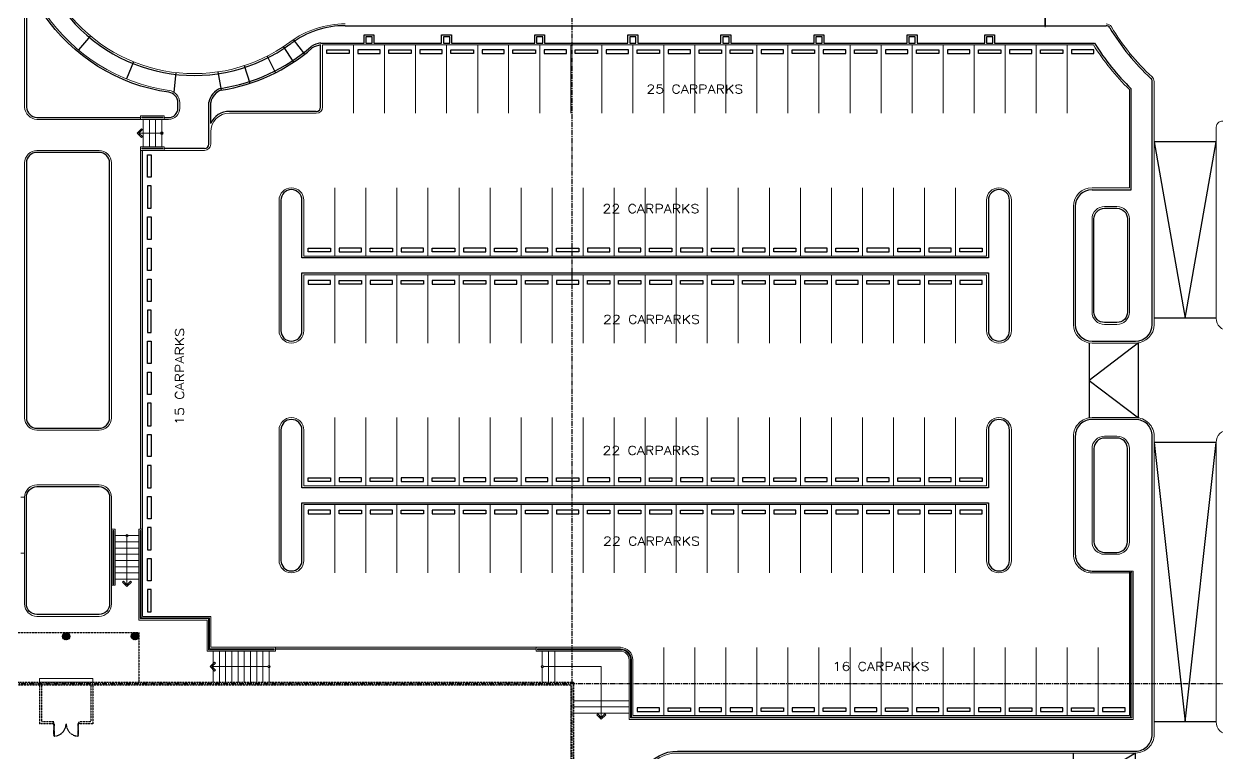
# Model space of a CAD drawing. Header units: inches. Extents: x 6239 to 53413, y 2109 to 35141.
# Drawn here: x 50770 to 51717, y 6302 to 6880 of the extents above; entities that cross this region are included whole.
import ezdxf
from ezdxf.enums import TextEntityAlignment as Align

# ---------------------------------------------------------------- set-up
doc = ezdxf.new("R2010")
doc.units = ezdxf.units.IN
doc.header["$MEASUREMENT"] = 0
doc.linetypes.add('CENTERX2', pattern=[4, 2.5, -0.5, 0.5, -0.5])
doc.linetypes.add('HIDDEN', pattern=[0.375, 0.25, -0.125])
for name, color, linetype in [('AR-AXIS', 9, 'CENTERX2'), ('AR-COL', 8, 'Continuous'), ('AR-HATCH', 8, 'Continuous'), ('AR-SHEET-NM', 4, 'Continuous'), ('CURB-2', 8, 'Continuous'), ('DOOR', 8, 'Continuous'), ('HIDDEN', 8, 'HIDDEN'), ('RAMP', 1, 'Continuous'), ('WHEEL BUMP', 6, 'Continuous')]:
    doc.layers.add(name, color=color, linetype=linetype)
for name, color, linetype, lineweight in [('CARLINE', 8, 'Continuous', 18), ('CURVE', 8, 'Continuous', 18), ('RAILING', 1, 'Continuous', 18), ('schematic lines', 110, 'Continuous', 25), ('STAIR', 8, 'Continuous', 18), ('WALL2', 4, 'Continuous', 18)]:
    doc.layers.add(name, color=color, linetype=linetype, lineweight=lineweight)
doc.styles.add('ROMANS', font='romans.shx', dxfattribs={"width": 0.85})

# ---------------------------------------------------------------- blocks, each defined once
blk = doc.blocks.new('A$C49501242')
at = {"layer": 'HIDDEN', "ltscale": 0.5}
for points in [[(1000, 2050), (1000, 2000), (0, 2000), (0, 2050)], [(1000, 2050), (1150, 2050), (1150, 2100), (1000, 2100)], [(1000, 50), (1000, 100), (0, 100), (0, 50)], [(1000, 0), (1150, 0), (1150, 50), (1000, 50)]]:
    blk.add_lwpolyline(points, close=True, dxfattribs=at)
for centre, start, end in [((1001, 2052), 182.99284, 269.94476), ((1001, 48), 90.05524, 177.00716)]:
    blk.add_arc(centre, 1002, start, end, dxfattribs=at)
blk = doc.blocks.new('AHHMS TEMPLATE')
at = {"layer": 'AR-HATCH'}
h = blk.add_hatch(dxfattribs=at)
h.set_pattern_fill('ANSI31', color=8, scale=6.153303, angle=90, style=0)
h.set_pattern_definition([(315, (-1489977.5225, 66005.696), (0.543880292, 0.543880292), [])])
h.paths.add_polyline_path([(-1490680.5, 82862.9, 1), (-1490680.5, 82870.3, 1)])
h = blk.add_hatch(dxfattribs=at)
h.set_pattern_fill('ANSI31', color=8, scale=6.153303, angle=90, style=0)
h.set_pattern_definition([(315, (-1489909.2208, 66005.696), (0.543880292, 0.543880292), [])])
h.paths.add_polyline_path([(-1490612.2, 82862.9, 1), (-1490612.2, 82870.3, 1)])
at = {"layer": 'AR-AXIS', "color": 8, "ltscale": 2}
for p, q in [((-1490178.8, 81994.9), (-1490178.8, 85060)), ((-1492933, 82819.9), (-1488915.2, 82819.9))]:
    blk.add_line(p, q, dxfattribs=at)
at = {"layer": 'AR-COL', "color": 8}
for centre in [(-1490680.5, 82866.6), (-1490612.2, 82866.6)]:
    blk.add_circle(centre, 3.69, dxfattribs=at)
at = {"layer": 'CARLINE', "color": 8}
for p, q in [((-1490395.6, 83384.7), (-1490395.6, 83452.4)), ((-1490364.8, 83384.7), (-1490364.8, 83452.4)), ((-1490334.1, 83384.7), (-1490334.1, 83452.4)), ((-1490303.3, 83384.7), (-1490303.3, 83452.4)), ((-1490272.5, 83384.7), (-1490272.5, 83452.4)), ((-1490241.8, 83384.7), (-1490241.8, 83452.4)), ((-1490211, 83384.7), (-1490211, 83452.4)), ((-1490180.2, 83384.7), (-1490180.2, 83452.4)), ((-1490149.5, 83384.7), (-1490149.5, 83452.4)), ((-1490118.7, 83384.7), (-1490118.7, 83452.4)), ((-1490087.9, 83384.7), (-1490087.9, 83452.4)), ((-1490057.2, 83384.7), (-1490057.2, 83452.4)), ((-1490026.4, 83384.7), (-1490026.4, 83452.4)), ((-1489995.6, 83384.7), (-1489995.6, 83452.4)), ((-1489964.9, 83384.7), (-1489964.9, 83452.4)), ((-1489934.1, 83384.7), (-1489934.1, 83452.4)), ((-1489903.3, 83384.7), (-1489903.3, 83452.4)), ((-1489872.6, 83384.7), (-1489872.6, 83452.4)), ((-1489841.8, 83384.7), (-1489841.8, 83452.4)), ((-1489811, 83384.7), (-1489811, 83452.4)), ((-1489780.3, 83384.7), (-1489780.3, 83452.4)), ((-1489749.5, 83384.7), (-1489749.5, 83452.4)), ((-1489718.7, 83384.7), (-1489718.7, 83452.4)), ((-1489688, 83384.7), (-1489688, 83452.4)), ((-1490414.1, 83243.2), (-1490414.1, 83310.9)), ((-1490383.3, 83243.2), (-1490383.3, 83310.9)), ((-1490352.5, 83243.2), (-1490352.5, 83310.9)), ((-1490321.8, 83243.2), (-1490321.8, 83310.9)), ((-1490291, 83243.2), (-1490291, 83310.9)), ((-1490260.2, 83243.2), (-1490260.2, 83310.9)), ((-1490229.5, 83243.2), (-1490229.5, 83310.9)), ((-1490198.7, 83243.2), (-1490198.7, 83310.9)), ((-1490167.9, 83243.2), (-1490167.9, 83310.9)), ((-1490137.2, 83243.2), (-1490137.2, 83310.9)), ((-1490106.4, 83243.2), (-1490106.4, 83310.9)), ((-1490075.6, 83243.2), (-1490075.6, 83310.9)), ((-1490044.9, 83243.2), (-1490044.9, 83310.9)), ((-1490014.1, 83243.2), (-1490014.1, 83310.9)), ((-1489983.3, 83243.2), (-1489983.3, 83310.9)), ((-1489952.6, 83243.2), (-1489952.6, 83310.9)), ((-1489921.8, 83243.2), (-1489921.8, 83310.9)), ((-1489891, 83243.2), (-1489891, 83310.9)), ((-1489860.3, 83243.2), (-1489860.3, 83310.9)), ((-1489829.5, 83243.2), (-1489829.5, 83310.9)), ((-1489798.7, 83243.2), (-1489798.7, 83310.9)), ((-1490414.1, 83157.1), (-1490414.1, 83224.7)), ((-1490383.3, 83157.1), (-1490383.3, 83224.7)), ((-1490352.5, 83157.1), (-1490352.5, 83224.7)), ((-1490321.8, 83157.1), (-1490321.8, 83224.7)), ((-1490291, 83157.1), (-1490291, 83224.7)), ((-1490260.2, 83157.1), (-1490260.2, 83224.7)), ((-1490229.5, 83157.1), (-1490229.5, 83224.7)), ((-1490198.7, 83157.1), (-1490198.7, 83224.7)), ((-1490167.9, 83157.1), (-1490167.9, 83224.7)), ((-1490137.2, 83224.7), (-1490137.2, 83157.1)), ((-1490106.4, 83224.7), (-1490106.4, 83157.1)), ((-1490075.6, 83224.7), (-1490075.6, 83157.1)), ((-1490044.9, 83224.7), (-1490044.9, 83157.1)), ((-1490014.1, 83224.7), (-1490014.1, 83157.1)), ((-1489983.3, 83224.7), (-1489983.3, 83157.1)), ((-1489952.6, 83224.7), (-1489952.6, 83157.1)), ((-1489921.8, 83224.7), (-1489921.8, 83157.1)), ((-1489891, 83224.7), (-1489891, 83157.1)), ((-1489860.3, 83224.7), (-1489860.3, 83157.1)), ((-1489829.5, 83224.7), (-1489829.5, 83157.1)), ((-1489798.7, 83224.7), (-1489798.7, 83157.1)), ((-1490414.1, 83015.5), (-1490414.1, 83083.2)), ((-1490383.3, 83015.5), (-1490383.3, 83083.2)), ((-1490352.5, 83015.5), (-1490352.5, 83083.2)), ((-1490321.8, 83015.5), (-1490321.8, 83083.2)), ((-1490291, 83015.5), (-1490291, 83083.2)), ((-1490260.2, 83015.5), (-1490260.2, 83083.2)), ((-1490229.5, 83015.5), (-1490229.5, 83083.2)), ((-1490198.7, 83015.5), (-1490198.7, 83083.2)), ((-1490167.9, 83015.5), (-1490167.9, 83083.2)), ((-1490137.2, 83015.5), (-1490137.2, 83083.2)), ((-1490106.4, 83015.5), (-1490106.4, 83083.2)), ((-1490075.6, 83015.5), (-1490075.6, 83083.2)), ((-1490044.9, 83015.5), (-1490044.9, 83083.2)), ((-1490014.1, 83015.5), (-1490014.1, 83083.2)), ((-1489983.3, 83015.5), (-1489983.3, 83083.2)), ((-1489952.6, 83015.5), (-1489952.6, 83083.2)), ((-1489921.8, 83015.5), (-1489921.8, 83083.2)), ((-1489891, 83015.5), (-1489891, 83083.2)), ((-1489860.3, 83015.5), (-1489860.3, 83083.2)), ((-1489829.5, 83015.5), (-1489829.5, 83083.2)), ((-1489798.7, 83015.5), (-1489798.7, 83083.2)), ((-1490414.1, 82929.4), (-1490414.1, 82997.1)), ((-1490383.3, 82929.4), (-1490383.3, 82997.1)), ((-1490352.5, 82929.4), (-1490352.5, 82997.1)), ((-1490321.8, 82929.4), (-1490321.8, 82997.1)), ((-1490291, 82929.4), (-1490291, 82997.1)), ((-1490260.2, 82929.4), (-1490260.2, 82997.1)), ((-1490229.5, 82929.4), (-1490229.5, 82997.1)), ((-1490198.7, 82929.4), (-1490198.7, 82997.1)), ((-1490167.9, 82929.4), (-1490167.9, 82997.1)), ((-1490137.2, 82997.1), (-1490137.2, 82929.4)), ((-1490106.4, 82997.1), (-1490106.4, 82929.4)), ((-1490075.6, 82997.1), (-1490075.6, 82929.4)), ((-1490044.9, 82997.1), (-1490044.9, 82929.4)), ((-1490014.1, 82997.1), (-1490014.1, 82929.4)), ((-1489983.3, 82997.1), (-1489983.3, 82929.4)), ((-1489952.6, 82997.1), (-1489952.6, 82929.4)), ((-1489921.8, 82997.1), (-1489921.8, 82929.4)), ((-1489891, 82997.1), (-1489891, 82929.4)), ((-1489860.3, 82997.1), (-1489860.3, 82929.4)), ((-1489829.5, 82997.1), (-1489829.5, 82929.4)), ((-1489798.7, 82997.1), (-1489798.7, 82929.4)), ((-1490087.9, 82787.9), (-1490087.9, 82855.5)), ((-1490057.2, 82787.9), (-1490057.2, 82855.5)), ((-1490026.4, 82787.9), (-1490026.4, 82855.5)), ((-1489995.6, 82787.9), (-1489995.6, 82855.5)), ((-1489964.9, 82787.9), (-1489964.9, 82855.5)), ((-1489934.1, 82787.9), (-1489934.1, 82855.5)), ((-1489903.3, 82787.9), (-1489903.3, 82855.5)), ((-1489872.6, 82787.9), (-1489872.6, 82855.5)), ((-1489841.8, 82787.9), (-1489841.8, 82855.5)), ((-1489811, 82787.9), (-1489811, 82855.5)), ((-1489780.3, 82787.9), (-1489780.3, 82855.5)), ((-1489749.5, 82787.9), (-1489749.5, 82855.5)), ((-1489718.7, 82787.9), (-1489718.7, 82855.5)), ((-1489688, 82787.9), (-1489688, 82855.5)), ((-1489657.2, 82787.9), (-1489657.2, 82855.5))]:
    blk.add_line(p, q, dxfattribs=at)
at = {"layer": 'CURB-2', "color": 8}
for p, q in [((-1490403.8, 83471.4), (-1489649.5, 83471.4)), ((-1490656.4, 83461.5), (-1490668.3, 83447.4)), ((-1490443.8, 83443.3), (-1490455.1, 83457.7)), ((-1490428.2, 83454.3), (-1490385.1, 83454.3)), ((-1490428.2, 83390.9), (-1490428.2, 83452.4)), ((-1490375.3, 83454.3), (-1490308.2, 83454.3)), ((-1490298.4, 83454.3), (-1490215.9, 83454.3)), ((-1490206.1, 83454.3), (-1490123.6, 83454.3)), ((-1490113.8, 83454.3), (-1490031.3, 83454.3)), ((-1490021.5, 83454.3), (-1489939, 83454.3)), ((-1489929.2, 83454.3), (-1489846.7, 83454.3)), ((-1489836.9, 83454.3), (-1489769.8, 83454.3)), ((-1489760, 83454.3), (-1489661.1, 83454.3)), ((-1490481.2, 83441.4), (-1490472.8, 83424.9)), ((-1490465.2, 83450.7), (-1490455, 83435.3)), ((-1490613.7, 83435.8), (-1490620.7, 83418.7)), ((-1490504, 83431.9), (-1490498.3, 83414.4)), ((-1490571.6, 83425.1), (-1490573.8, 83405.7)), ((-1490530.1, 83425.8), (-1490526.9, 83407.6)), ((-1489624.6, 83309), (-1489624.6, 83409)), ((-1489603.7, 83175.5), (-1489603.7, 83416.2)), ((-1490539, 83366.3), (-1490539, 83395.6)), ((-1490537.1, 83374.7), (-1490537.1, 83395.5)), ((-1490432.5, 83386.6), (-1490518.7, 83386.6)), ((-1490539, 83354), (-1490539, 83366.3)), ((-1490606.7, 83347.8), (-1490606.7, 82972.5)), ((-1490543.3, 83349.7), (-1490583.3, 83349.7)), ((-1489663.4, 83309), (-1489624.6, 83309)), ((-1489680, 83292.4), (-1489680, 83175.5)), ((-1489663.4, 83158.9), (-1489620.3, 83158.9)), ((-1490214.5, 82853.7), (-1490473.1, 82853.7))]:
    blk.add_line(p, q, dxfattribs=at)
for points in [[(-1490583.3, 83380.4), (-1490579, 83380.4, 0.414214), (-1490569.7, 83389.7), (-1490569.7, 83395.2, 0.37373), (-1490578.7, 83405.5, -0.212055), (-1490702.9, 83483, 0.248963), (-1490706.5, 83484.9), (-1490715.6, 83484.9, 0.414214), (-1490719.9, 83480.6), (-1490719.9, 83390.9, 0.377807), (-1490709.4, 83380.4), (-1490606.7, 83380.4)], [(-1490800.9, 82426.7), (-1490181.9, 82426.7), (-1490181.9, 82363.3, 0.414214), (-1490177.6, 82359), (-1490131, 82359, 0.414214), (-1490114.4, 82375.6), (-1490114.4, 82449.4, 0.148069), (-1490120.3, 82468.9), (-1490132.5, 82487.2, -0.148069), (-1490139, 82508.7), (-1490139, 82675.2, -0.148069), (-1490132.5, 82696.7), (-1490106.6, 82735.5, -0.250765), (-1490074.3, 82752.8), (-1489620.3, 82752.8, 0.414214), (-1489603.7, 82769.4), (-1489603.7, 83064.8, 0.414214), (-1489620.3, 83081.4), (-1489663.4, 83081.4, 0.414214), (-1489680, 83064.8), (-1489680, 82947.8, 0.414214), (-1489663.4, 82931.2), (-1489626.4, 82931.2)]]:
    blk.add_lwpolyline(points, format="xyb", dxfattribs=at)
for points in [[(-1490385.1, 83454.3), (-1490385.1, 83462.3), (-1490375.3, 83462.3), (-1490375.3, 83454.3)], [(-1490377.1, 83454.3), (-1490377.1, 83460.4), (-1490383.3, 83460.4), (-1490383.3, 83454.3), (-1490377.1, 83454.3)], [(-1490308.2, 83454.3), (-1490308.2, 83462.3), (-1490298.4, 83462.3), (-1490298.4, 83454.3)], [(-1490300.2, 83454.3), (-1490300.2, 83460.4), (-1490306.4, 83460.4), (-1490306.4, 83454.3), (-1490300.2, 83454.3)], [(-1490215.9, 83454.3), (-1490215.9, 83462.3), (-1490206.1, 83462.3), (-1490206.1, 83454.3)], [(-1490207.9, 83454.3), (-1490207.9, 83460.4), (-1490214.1, 83460.4), (-1490214.1, 83454.3), (-1490207.9, 83454.3)], [(-1490123.6, 83454.3), (-1490123.6, 83462.3), (-1490113.8, 83462.3), (-1490113.8, 83454.3)], [(-1490115.6, 83454.3), (-1490115.6, 83460.4), (-1490121.8, 83460.4), (-1490121.8, 83454.3), (-1490115.6, 83454.3)], [(-1490031.3, 83454.3), (-1490031.3, 83462.3), (-1490021.5, 83462.3), (-1490021.5, 83454.3)], [(-1490023.3, 83454.3), (-1490023.3, 83460.4), (-1490029.5, 83460.4), (-1490029.5, 83454.3), (-1490023.3, 83454.3)], [(-1489939, 83454.3), (-1489939, 83462.3), (-1489929.2, 83462.3), (-1489929.2, 83454.3)], [(-1489931, 83454.3), (-1489931, 83460.4), (-1489937.2, 83460.4), (-1489937.2, 83454.3), (-1489931, 83454.3)], [(-1489846.7, 83454.3), (-1489846.7, 83462.3), (-1489836.9, 83462.3), (-1489836.9, 83454.3)], [(-1489838.7, 83454.3), (-1489838.7, 83460.4), (-1489844.9, 83460.4), (-1489844.9, 83454.3), (-1489838.7, 83454.3)], [(-1489769.8, 83454.3), (-1489769.8, 83462.3), (-1489760, 83462.3), (-1489760, 83454.3)], [(-1489761.8, 83454.3), (-1489761.8, 83460.4), (-1489768, 83460.4), (-1489768, 83454.3), (-1489761.8, 83454.3)]]:
    blk.add_lwpolyline(points, dxfattribs=at)
for points in [[(-1490719.9, 83335.5), (-1490719.9, 83083.1, 0.414214), (-1490709.4, 83072.6), (-1490647.9, 83072.6, 0.414214), (-1490637.4, 83083.1), (-1490637.4, 83335.5, 0.414214), (-1490647.9, 83346), (-1490709.4, 83346, 0.414214)], [(-1490467.6, 83169.4, 1), (-1490446.7, 83169.4), (-1490446.7, 83226.6), (-1489766.1, 83226.6), (-1489766.1, 83169.4, 1), (-1489745.2, 83169.4), (-1489745.2, 83298.6, 1), (-1489766.1, 83298.6), (-1489766.1, 83241.4), (-1490446.7, 83241.4), (-1490446.7, 83298.6, 1), (-1490467.6, 83298.6)], [(-1489651.1, 83177.4, -0.414214), (-1489661.5, 83187.8), (-1489661.5, 83280.1, -0.414214), (-1489651.1, 83290.6), (-1489638.7, 83290.6, -0.414214), (-1489628.3, 83280.1), (-1489628.3, 83187.8, -0.414214), (-1489638.7, 83177.4)], [(-1490467.6, 82941.7, 1), (-1490446.7, 82941.7), (-1490446.7, 82998.9), (-1489766.1, 82998.9), (-1489766.1, 82941.7, 1), (-1489745.2, 82941.7), (-1489745.2, 83070.9, 1), (-1489766.1, 83070.9), (-1489766.1, 83013.7), (-1490446.7, 83013.7), (-1490446.7, 83070.9, 1), (-1490467.6, 83070.9)], [(-1489651.1, 83062.9, 0.414214), (-1489661.5, 83052.5), (-1489661.5, 82960.2, 0.414214), (-1489651.1, 82949.7), (-1489638.7, 82949.7, 0.414214), (-1489628.3, 82960.2), (-1489628.3, 83052.5, 0.414214), (-1489638.7, 83062.9)], [(-1490709.4, 83014.8), (-1490647.9, 83014.8, -0.414214), (-1490637.4, 83004.3), (-1490637.4, 82898.6, -0.414214), (-1490647.9, 82888.2), (-1490709.4, 82888.2, -0.414214), (-1490719.9, 82898.6), (-1490719.9, 83004.3, -0.414214)]]:
    blk.add_lwpolyline(points, format="xyb", close=True, dxfattribs=at)
for centre, radius, start, end in [((-1490553.6, 83584), 161.8, 217.4506, 306.4015), ((-1490403.8, 83381), 90.5, 90, 126.4015), ((-1489649.5, 83467.1), 4.31, 30.8982, 90), ((-1489454.1, 83584), 223.4, 210.8982, 227.4934), ((-1490424.9, 83430.8), 23.8, 98.0906, 121.8462), ((-1490424.9, 83430.8), 21.9, 98.7767, 121.8462), ((-1489454.1, 83584), 244.3, 212.0889, 225.7546), ((-1490553.6, 83584), 176.6, 278.6623, 311.0169), ((-1490553.6, 83584), 178.4, 278.6623, 311.0169), ((-1489608, 83416.2), 4.31, 0, 47.4934), ((-1490521.1, 83392.3), 18.2, 109.9656, 169.287), ((-1490521.1, 83392.3), 16.4, 109.9656, 168.6967), ((-1490518.7, 83366.3), 20.3, 90, 155.38), ((-1490432.5, 83390.9), 4.31, 270, 0), ((-1490543.3, 83354), 4.31, 270, 0), ((-1489663.4, 83292.4), 16.6, 90, 180), ((-1489663.4, 83175.5), 16.6, 180, 270), ((-1489620.3, 83175.5), 16.6, 270, 0)]:
    blk.add_arc(centre, radius, start, end, dxfattribs=at)
at = {"layer": 'CURVE', "color": 8}
for p, q in [((-1490426.4, 83452.4), (-1489662.1, 83452.4)), ((-1490426.4, 83390.9), (-1490426.4, 83452.4)), ((-1489626.4, 83310.9), (-1489626.4, 83408.3)), ((-1489601.8, 83175.5), (-1489601.8, 83416.2)), ((-1490432.5, 83384.7), (-1490518.7, 83384.7)), ((-1490537.1, 83354), (-1490537.1, 83366.3)), ((-1490604.8, 83347.8), (-1490604.8, 82972.5)), ((-1490543.3, 83347.8), (-1490583.3, 83347.8)), ((-1489663.4, 83310.9), (-1489626.4, 83310.9)), ((-1490469.4, 83169.4), (-1490469.4, 83298.6)), ((-1490444.8, 83243.2), (-1490444.8, 83298.6)), ((-1489768, 83243.2), (-1489768, 83298.6)), ((-1489743.4, 83169.4), (-1489743.4, 83298.6)), ((-1489681.8, 83292.4), (-1489681.8, 83175.5)), ((-1490444.8, 83243.2), (-1489768, 83243.2)), ((-1490444.8, 83224.7), (-1489768, 83224.7)), ((-1490444.8, 83169.4), (-1490444.8, 83224.7)), ((-1489768, 83224.7), (-1489768, 83169.4)), ((-1489663.4, 83157.1), (-1489620.3, 83157.1)), ((-1490214.5, 82855.6), (-1490473.1, 82855.6))]:
    blk.add_line(p, q, dxfattribs=at)
for points in [[(-1490701.4, 83484, 0.248963), (-1490706.5, 83486.8), (-1490715.6, 83486.8, 0.414214), (-1490721.7, 83480.6), (-1490721.7, 83390.9, 0.380441), (-1490709.4, 83378.6), (-1490606.7, 83378.6)], [(-1490583.3, 83378.6), (-1490579, 83378.6, 0.414214), (-1490567.9, 83389.7), (-1490567.9, 83395.2, 0.37373), (-1490578.5, 83407.3, -0.212055), (-1490701.4, 83484)], [(-1489532, 83376.6, 0.014289), (-1489520, 83372.5, -0.328322), (-1489515.7, 83366.7), (-1489515.7, 83181.7, -1), (-1489540.3, 83181.7), (-1489540.3, 83370.9, -0.523732), (-1489532, 83376.6)], [(-1489651.1, 83175.5, -0.414214), (-1489663.4, 83187.8), (-1489663.4, 83280.1, -0.414214), (-1489651.1, 83292.4), (-1489638.7, 83292.4, -0.414214), (-1489626.4, 83280.1), (-1489626.4, 83187.8, -0.414214), (-1489638.7, 83175.5), (-1489651.1, 83175.5)], [(-1490799.1, 82424.8), (-1490183.7, 82424.8), (-1490183.7, 82363.3, 0.414214), (-1490177.6, 82357.1), (-1490131, 82357.1, 0.414214), (-1490112.6, 82375.6), (-1490112.6, 82449.4, 0.148069), (-1490118.8, 82469.9), (-1490131, 82488.2, -0.148069), (-1490137.2, 82508.7), (-1490137.2, 82675.2, -0.148069), (-1490131, 82695.6), (-1490105.1, 82734.5, -0.250765), (-1490074.3, 82750.9), (-1489620.3, 82750.9, 0.414214), (-1489601.8, 82769.4), (-1489601.8, 83064.8, 0.414214), (-1489620.3, 83083.2), (-1489663.4, 83083.2, 0.414214), (-1489681.8, 83064.8), (-1489681.8, 82947.8, 0.414214), (-1489663.4, 82929.4), (-1489626.4, 82929.4)], [(-1490469.4, 82941.7, 1), (-1490444.8, 82941.7), (-1490444.8, 82997.1), (-1489768, 82997.1), (-1489768, 82941.7, 1), (-1489743.4, 82941.7), (-1489743.4, 83070.9, 1), (-1489768, 83070.9), (-1489768, 83015.5), (-1490444.8, 83015.5), (-1490444.8, 83070.9, 1), (-1490469.4, 83070.9), (-1490469.4, 82941.7)], [(-1489651.1, 83064.8, 0.414214), (-1489663.4, 83052.5), (-1489663.4, 82960.2, 0.414214), (-1489651.1, 82947.8), (-1489638.7, 82947.8, 0.414214), (-1489626.4, 82960.2), (-1489626.4, 83052.5, 0.414214), (-1489638.7, 83064.8), (-1489651.1, 83064.8)], [(-1489540.3, 83058.6, -1), (-1489515.7, 83058.6), (-1489515.7, 82781.7, -1), (-1489540.3, 82781.7), (-1489540.3, 83058.6)]]:
    blk.add_lwpolyline(points, format="xyb", dxfattribs=at)
for points in [[(-1490721.7, 83335.5), (-1490721.7, 83083.1, 0.414214), (-1490709.4, 83070.8), (-1490647.9, 83070.8, 0.414214), (-1490635.6, 83083.1), (-1490635.6, 83335.5, 0.414214), (-1490647.9, 83347.8), (-1490709.4, 83347.8, 0.414214)], [(-1490709.4, 83016.6), (-1490647.9, 83016.6, -0.414214), (-1490635.6, 83004.3), (-1490635.6, 82898.6, -0.414214), (-1490647.9, 82886.3), (-1490709.4, 82886.3, -0.414214), (-1490721.7, 82898.6), (-1490721.7, 83004.3, -0.414214)]]:
    blk.add_lwpolyline(points, format="xyb", close=True, dxfattribs=at)
for centre, radius, start, end in [((-1490553.6, 83584), 160, 217.4506, 306.4015), ((-1490403.8, 83381), 92.3, 90, 126.4015), ((-1489649.5, 83467.1), 6.15, 30.8982, 90), ((-1489454.1, 83584), 221.5, 210.8982, 227.4934), ((-1489454.1, 83584), 246.1, 212.327, 225.573), ((-1489608, 83416.2), 6.15, 0, 47.4934), ((-1490518.7, 83366.3), 18.5, 90, 180), ((-1490432.5, 83390.9), 6.15, 270, 0), ((-1490543.3, 83354), 6.15, 270, 0), ((-1490457.1, 83298.6), 12.3, 0, 180), ((-1489755.7, 83298.6), 12.3, 0, 180), ((-1489663.4, 83292.4), 18.5, 90, 180), ((-1490457.1, 83169.4), 12.3, 180, 0), ((-1489755.7, 83169.4), 12.3, 180, 0), ((-1489663.4, 83175.5), 18.5, 180, 270), ((-1489620.3, 83175.5), 18.5, 270, 0)]:
    blk.add_arc(centre, radius, start, end, dxfattribs=at)
at = {"layer": 'DOOR', "color": 8}
blk.add_lwpolyline([(-1489710.1, 83470.8), (-1489709.5, 83470.8), (-1489709.5, 83544.7), (-1489710.1, 83544.7)], close=True, dxfattribs=at)
at = {"layer": 'HIDDEN', "color": 8}
for p, q in [((-1490707, 82818.6), (-1490707, 82779.9)), ((-1490705.1, 82818.6), (-1490705.1, 82781.7)), ((-1490655.9, 82818.6), (-1490655.9, 82781.7)), ((-1490654, 82818.6), (-1490654, 82779.9)), ((-1490693.4, 82779.9), (-1490707, 82779.9)), ((-1490693.4, 82781.7), (-1490705.1, 82781.7)), ((-1490693.4, 82779.9), (-1490693.4, 82781.7)), ((-1490693.4, 82779.9), (-1490693.4, 82781.7)), ((-1490655.9, 82781.7), (-1490667.6, 82781.7)), ((-1490667.6, 82779.9), (-1490667.6, 82781.7)), ((-1490667.6, 82779.9), (-1490667.6, 82781.7)), ((-1490654, 82779.9), (-1490667.6, 82779.9))]:
    blk.add_line(p, q, dxfattribs=at)
for points in [[(-1490752.5, 82821.1), (-1490752.5, 82870.3), (-1490608.5, 82870.3), (-1490608.5, 82821.1)], [(-1490805.2, 82821.1), (-1490177.6, 82821.1), (-1490177.6, 82821.1), (-1490177.6, 82459.3), (-1490805.2, 82459.3), (-1490805.2, 82821.1)]]:
    blk.add_lwpolyline(points, dxfattribs=at)
blk.add_lwpolyline([(-1490802.8, 82818.6), (-1490180, 82818.6), (-1490180, 82461.7), (-1490802.8, 82461.7)], close=True, dxfattribs=at)
at = {"layer": 'RAILING', "color": 8}
for p, q in [((-1490605.4, 83380.1), (-1490605.4, 83380.7)), ((-1490584.5, 83380.7), (-1490605.4, 83380.7)), ((-1490584.5, 83380.1), (-1490605.4, 83380.1)), ((-1490584.5, 83380.1), (-1490584.5, 83380.7)), ((-1490605.4, 83350), (-1490605.4, 83349.4)), ((-1490584.5, 83350), (-1490605.4, 83350)), ((-1490584.5, 83349.4), (-1490605.4, 83349.4)), ((-1490584.5, 83350), (-1490584.5, 83349.4)), ((-1490634.2, 82971.2), (-1490634.2, 82918.3)), ((-1490633.3, 82971.2), (-1490634.2, 82971.2)), ((-1490633.3, 82971.2), (-1490633.3, 82918.3)), ((-1490607.1, 82884), (-1490607.1, 82971.2)), ((-1490606.2, 82971.2), (-1490607.1, 82971.2)), ((-1490606.2, 82884.9), (-1490606.2, 82971.2)), ((-1489625.1, 82929.9), (-1489625.1, 82786.5)), ((-1489624.1, 82929.9), (-1489625.1, 82929.9)), ((-1489624.1, 82929.9), (-1489624.1, 82785.6)), ((-1490633.3, 82918.3), (-1490634.2, 82918.3)), ((-1490538.5, 82884.9), (-1490606.2, 82884.9)), ((-1490538.5, 82884.9), (-1490538.5, 82854.2)), ((-1490539.4, 82884), (-1490607.1, 82884)), ((-1490539.4, 82884), (-1490539.4, 82853.2)), ((-1490474.4, 82853.2), (-1490539.4, 82853.2)), ((-1490474.4, 82854.2), (-1490538.5, 82854.2)), ((-1490474.4, 82854.2), (-1490474.4, 82853.2)), ((-1490131, 82854.2), (-1490213.3, 82854.2)), ((-1490213.3, 82854.2), (-1490213.3, 82853.2)), ((-1490131, 82853.2), (-1490213.3, 82853.2)), ((-1490121, 82843.2), (-1490121, 82785.6)), ((-1490120.1, 82843.2), (-1490120.1, 82786.5)), ((-1490121, 82785.6), (-1489624.1, 82785.6)), ((-1490120.1, 82786.5), (-1489625.1, 82786.5))]:
    blk.add_line(p, q, dxfattribs=at)
for radius in [10.9, 10]:
    blk.add_arc((-1490131, 82843.2), radius, 0, 90, dxfattribs=at)
at = {"layer": 'RAMP', "color": 8}
for p, q in [((-1489540.3, 83181.7), (-1489601.8, 83181.7)), ((-1489666.4, 83157.1), (-1489666.4, 83083.2)), ((-1489540.3, 82781.7), (-1489601.8, 82781.7)), ((-1489681.8, 82677.1), (-1489681.8, 82750.9))]:
    blk.add_line(p, q, dxfattribs=at)
for points in [[(-1489601.7, 83356.4), (-1489571.1, 83181.7), (-1489540.3, 83356.4), (-1489601.7, 83356.4)], [(-1489617.2, 83083), (-1489617.2, 83157.3), (-1489666.4, 83120.1), (-1489617.2, 83083)], [(-1489601.8, 83058.6), (-1489571.1, 82781.7), (-1489540.3, 83058.6), (-1489601.8, 83058.6)], [(-1489620.3, 82750.9), (-1489681.8, 82714), (-1489620.3, 82677.1), (-1489620.3, 82750.9)]]:
    blk.add_lwpolyline(points, dxfattribs=at)
at = {"layer": 'STAIR', "color": 8}
for p, q in [((-1490604.2, 83351.5), (-1490604.2, 83378.6)), ((-1490598, 83351.5), (-1490598, 83378.6)), ((-1490591.9, 83351.5), (-1490591.9, 83378.6)), ((-1490585.7, 83351.5), (-1490585.7, 83378.6)), ((-1490610, 83365), (-1490605.7, 83369.4)), ((-1490610, 83365), (-1490605.7, 83360.7)), ((-1490608.3, 83365), (-1490604.8, 83368.5)), ((-1490608.3, 83365), (-1490604.8, 83361.6)), ((-1490608.3, 83365), (-1490585.7, 83365)), ((-1490605.7, 83369.4), (-1490604.8, 83368.5)), ((-1490605.7, 83360.7), (-1490604.8, 83361.6)), ((-1490608.5, 82966.3), (-1490631.9, 82966.3)), ((-1490608.5, 82960.2), (-1490631.9, 82960.2)), ((-1490620.2, 82965.1), (-1490620.2, 82917.5)), ((-1490608.5, 82954), (-1490631.9, 82954)), ((-1490608.5, 82947.8), (-1490631.9, 82947.8)), ((-1490608.5, 82941.7), (-1490631.9, 82941.7)), ((-1490608.5, 82935.5), (-1490631.9, 82935.5)), ((-1490608.5, 82929.4), (-1490631.9, 82929.4)), ((-1490608.5, 82923.2), (-1490631.9, 82923.2)), ((-1490624.6, 82920.1), (-1490623.7, 82921)), ((-1490620.2, 82915.8), (-1490624.6, 82920.1)), ((-1490620.2, 82917.5), (-1490623.7, 82921)), ((-1490620.2, 82917.5), (-1490616.7, 82921)), ((-1490620.2, 82915.8), (-1490615.8, 82920.1)), ((-1490615.8, 82920.1), (-1490616.7, 82921)), ((-1490534.7, 82851.9), (-1490534.7, 82821.1)), ((-1490528.5, 82851.9), (-1490528.5, 82821.1)), ((-1490522.4, 82851.9), (-1490522.4, 82821.1)), ((-1490516.2, 82851.9), (-1490516.2, 82821.1)), ((-1490510.1, 82851.9), (-1490510.1, 82821.1)), ((-1490503.9, 82851.9), (-1490503.9, 82821.1)), ((-1490497.7, 82851.9), (-1490497.7, 82821.1)), ((-1490491.6, 82851.9), (-1490491.6, 82821.1)), ((-1490485.4, 82851.9), (-1490485.4, 82821.1)), ((-1490479.3, 82851.9), (-1490479.3, 82821.1)), ((-1490208.4, 82821.1), (-1490208.4, 82851.9)), ((-1490202.2, 82821.1), (-1490202.2, 82851.9)), ((-1490196, 82821.1), (-1490196, 82851.9)), ((-1490537.7, 82836.5), (-1490533.3, 82840.8)), ((-1490536, 82836.5), (-1490532.5, 82840)), ((-1490533.3, 82840.8), (-1490532.5, 82840)), ((-1490537.7, 82836.5), (-1490533.3, 82832.1)), ((-1490480.5, 82836.5), (-1490536, 82836.5)), ((-1490536, 82836.5), (-1490532.5, 82833)), ((-1490533.3, 82832.1), (-1490532.5, 82833)), ((-1490207.1, 82836.5), (-1490150, 82836.5)), ((-1490150, 82786.2), (-1490150, 82836.5)), ((-1490707, 82821.1), (-1490707, 82824.8)), ((-1490654, 82824.8), (-1490707, 82824.8)), ((-1490654, 82821.1), (-1490707, 82821.1)), ((-1490654, 82821.1), (-1490654, 82824.8)), ((-1490122.4, 82802.6), (-1490177.6, 82802.6)), ((-1490122.4, 82796.5), (-1490177.6, 82796.5)), ((-1490122.4, 82790.3), (-1490177.6, 82790.3)), ((-1490154.3, 82788.8), (-1490153.5, 82789.7)), ((-1490150, 82784.5), (-1490154.3, 82788.8)), ((-1490150, 82786.2), (-1490153.5, 82789.7)), ((-1490150, 82786.2), (-1490146.5, 82789.7)), ((-1490150, 82784.5), (-1490145.6, 82788.8)), ((-1490145.6, 82788.8), (-1490146.5, 82789.7))]:
    blk.add_line(p, q, dxfattribs=at)
for centre in [(-1490585.7, 83365), (-1490620.2, 82966.3), (-1490479.3, 82836.5), (-1490208.4, 82836.5)]:
    blk.add_circle(centre, 1.23, dxfattribs=at)
at = {"layer": 'WALL2', "color": 8}
for p, q in [((-1490583.3, 83382.3), (-1490606.7, 83382.3)), ((-1490606.7, 83378.6), (-1490606.7, 83382.3)), ((-1490583.3, 83378.6), (-1490583.3, 83382.3)), ((-1490583.3, 83378.6), (-1490606.7, 83378.6)), ((-1490583.3, 83351.5), (-1490606.7, 83351.5)), ((-1490606.7, 83351.5), (-1490606.7, 83347.8)), ((-1490583.3, 83347.8), (-1490606.7, 83347.8)), ((-1490583.3, 83351.5), (-1490583.3, 83347.8)), ((-1490725.4, 83004.3), (-1490721.7, 83004.3)), ((-1490721.7, 82949), (-1490721.7, 83004.3)), ((-1490631.9, 82972.5), (-1490635.6, 82972.5)), ((-1490635.6, 82917.1), (-1490635.6, 82972.5)), ((-1490631.9, 82917.1), (-1490631.9, 82972.5)), ((-1490608.5, 82972.5), (-1490608.5, 82882.6)), ((-1490608.5, 82972.5), (-1490604.8, 82972.5)), ((-1490604.8, 82972.5), (-1490604.8, 82886.3)), ((-1490725.4, 82949), (-1490721.7, 82949)), ((-1489626.4, 82787.9), (-1489626.4, 82931.2)), ((-1489626.4, 82931.2), (-1489622.7, 82931.2)), ((-1489622.7, 82784.2), (-1489622.7, 82931.2)), ((-1490631.9, 82917.1), (-1490635.6, 82917.1)), ((-1490537.1, 82886.3), (-1490604.8, 82886.3)), ((-1490537.1, 82886.3), (-1490537.1, 82855.6)), ((-1490540.8, 82882.6), (-1490608.5, 82882.6)), ((-1490540.8, 82882.6), (-1490540.8, 82851.9)), ((-1490473.1, 82851.9), (-1490540.8, 82851.9)), ((-1490473.1, 82855.6), (-1490537.1, 82855.6)), ((-1490473.1, 82855.6), (-1490473.1, 82851.9)), ((-1490131, 82855.6), (-1490214.5, 82855.6)), ((-1490214.5, 82851.9), (-1490214.5, 82855.6)), ((-1490131, 82851.9), (-1490214.5, 82851.9)), ((-1490122.4, 82784.2), (-1490122.4, 82843.2)), ((-1490118.7, 82787.9), (-1490118.7, 82843.2)), ((-1490122.4, 82784.2), (-1489622.7, 82784.2)), ((-1490118.7, 82787.9), (-1489626.4, 82787.9))]:
    blk.add_line(p, q, dxfattribs=at)
for radius in [12.3, 8.61]:
    blk.add_arc((-1490131, 82843.2), radius, 0, 90, dxfattribs=at)
at = {"layer": 'WHEEL BUMP', "color": 8}
for points in [[(-1490399.9, 83447.5), (-1490399.9, 83443.8), (-1490422.1, 83443.8), (-1490422.1, 83447.5)], [(-1490391.3, 83447.5), (-1490391.3, 83443.8), (-1490369.1, 83443.8), (-1490369.1, 83447.5)], [(-1490338.4, 83447.5), (-1490338.4, 83443.8), (-1490360.5, 83443.8), (-1490360.5, 83447.5)], [(-1490329.8, 83447.5), (-1490329.8, 83443.8), (-1490307.6, 83443.8), (-1490307.6, 83447.5)], [(-1490276.8, 83447.5), (-1490276.8, 83443.8), (-1490299, 83443.8), (-1490299, 83447.5)], [(-1490268.2, 83447.5), (-1490268.2, 83443.8), (-1490246.1, 83443.8), (-1490246.1, 83447.5)], [(-1490215.3, 83447.5), (-1490215.3, 83443.8), (-1490237.5, 83443.8), (-1490237.5, 83447.5)], [(-1490206.7, 83447.5), (-1490206.7, 83443.8), (-1490184.5, 83443.8), (-1490184.5, 83447.5)], [(-1490153.8, 83447.5), (-1490153.8, 83443.8), (-1490175.9, 83443.8), (-1490175.9, 83447.5)], [(-1490145.2, 83447.5), (-1490145.2, 83443.8), (-1490123, 83443.8), (-1490123, 83447.5)], [(-1490092.2, 83447.5), (-1490092.2, 83443.8), (-1490114.4, 83443.8), (-1490114.4, 83447.5)], [(-1490083.6, 83447.5), (-1490083.6, 83443.8), (-1490061.5, 83443.8), (-1490061.5, 83447.5)], [(-1490030.7, 83447.5), (-1490030.7, 83443.8), (-1490052.9, 83443.8), (-1490052.9, 83447.5)], [(-1489999.9, 83447.5), (-1489999.9, 83443.8), (-1490022.1, 83443.8), (-1490022.1, 83447.5)], [(-1489991.3, 83447.5), (-1489991.3, 83443.8), (-1489969.2, 83443.8), (-1489969.2, 83447.5)], [(-1489938.4, 83447.5), (-1489938.4, 83443.8), (-1489960.6, 83443.8), (-1489960.6, 83447.5)], [(-1489929.8, 83447.5), (-1489929.8, 83443.8), (-1489907.6, 83443.8), (-1489907.6, 83447.5)], [(-1489876.9, 83447.5), (-1489876.9, 83443.8), (-1489899, 83443.8), (-1489899, 83447.5)], [(-1489868.3, 83447.5), (-1489868.3, 83443.8), (-1489846.1, 83443.8), (-1489846.1, 83447.5)], [(-1489815.3, 83447.5), (-1489815.3, 83443.8), (-1489837.5, 83443.8), (-1489837.5, 83447.5)], [(-1489806.7, 83447.5), (-1489806.7, 83443.8), (-1489784.6, 83443.8), (-1489784.6, 83447.5)], [(-1489753.8, 83447.5), (-1489753.8, 83443.8), (-1489776, 83443.8), (-1489776, 83447.5)], [(-1489745.2, 83447.5), (-1489745.2, 83443.8), (-1489723, 83443.8), (-1489723, 83447.5)], [(-1489692.3, 83447.5), (-1489692.3, 83443.8), (-1489714.4, 83443.8), (-1489714.4, 83447.5)], [(-1489683.7, 83447.5), (-1489683.7, 83443.8), (-1489661.5, 83443.8), (-1489661.5, 83447.5)], [(-1490599.9, 83343.5), (-1490596.2, 83343.5), (-1490596.2, 83321.4), (-1490599.9, 83321.4)], [(-1490599.9, 83290.6), (-1490596.2, 83290.6), (-1490596.2, 83312.7), (-1490599.9, 83312.7)], [(-1490599.9, 83282), (-1490596.2, 83282), (-1490596.2, 83259.8), (-1490599.9, 83259.8)], [(-1490599.9, 83251.2), (-1490596.2, 83251.2), (-1490596.2, 83229.1), (-1490599.9, 83229.1)], [(-1490440.5, 83247.4), (-1490440.5, 83251.1), (-1490418.4, 83251.1), (-1490418.4, 83247.4)], [(-1490387.6, 83247.4), (-1490387.6, 83251.1), (-1490409.8, 83251.1), (-1490409.8, 83247.4)], [(-1490379, 83247.4), (-1490379, 83251.1), (-1490356.8, 83251.1), (-1490356.8, 83247.4)], [(-1490326.1, 83247.4), (-1490326.1, 83251.1), (-1490348.2, 83251.1), (-1490348.2, 83247.4)], [(-1490317.5, 83247.4), (-1490317.5, 83251.1), (-1490295.3, 83251.1), (-1490295.3, 83247.4)], [(-1490264.5, 83247.4), (-1490264.5, 83251.1), (-1490286.7, 83251.1), (-1490286.7, 83247.4)], [(-1490255.9, 83247.4), (-1490255.9, 83251.1), (-1490233.8, 83251.1), (-1490233.8, 83247.4)], [(-1490203, 83247.4), (-1490203, 83251.1), (-1490225.2, 83251.1), (-1490225.2, 83247.4)], [(-1490194.4, 83247.4), (-1490194.4, 83251.1), (-1490172.2, 83251.1), (-1490172.2, 83247.4)], [(-1490141.5, 83247.4), (-1490141.5, 83251.1), (-1490163.6, 83251.1), (-1490163.6, 83247.4)], [(-1490110.7, 83247.4), (-1490110.7, 83251.1), (-1490132.9, 83251.1), (-1490132.9, 83247.4)], [(-1490102.1, 83247.4), (-1490102.1, 83251.1), (-1490079.9, 83251.1), (-1490079.9, 83247.4)], [(-1490049.2, 83247.4), (-1490049.2, 83251.1), (-1490071.3, 83251.1), (-1490071.3, 83247.4)], [(-1490040.6, 83247.4), (-1490040.6, 83251.1), (-1490018.4, 83251.1), (-1490018.4, 83247.4)], [(-1489987.6, 83247.4), (-1489987.6, 83251.1), (-1490009.8, 83251.1), (-1490009.8, 83247.4)], [(-1489979, 83247.4), (-1489979, 83251.1), (-1489956.9, 83251.1), (-1489956.9, 83247.4)], [(-1489926.1, 83247.4), (-1489926.1, 83251.1), (-1489948.3, 83251.1), (-1489948.3, 83247.4)], [(-1489917.5, 83247.4), (-1489917.5, 83251.1), (-1489895.3, 83251.1), (-1489895.3, 83247.4)], [(-1489864.6, 83247.4), (-1489864.6, 83251.1), (-1489886.7, 83251.1), (-1489886.7, 83247.4)], [(-1489856, 83247.4), (-1489856, 83251.1), (-1489833.8, 83251.1), (-1489833.8, 83247.4)], [(-1489803, 83247.4), (-1489803, 83251.1), (-1489825.2, 83251.1), (-1489825.2, 83247.4)], [(-1489794.4, 83247.4), (-1489794.4, 83251.1), (-1489772.3, 83251.1), (-1489772.3, 83247.4)], [(-1490599.9, 83220.4), (-1490596.2, 83220.4), (-1490596.2, 83198.3), (-1490599.9, 83198.3)], [(-1490440.5, 83219.1), (-1490440.5, 83215.4), (-1490418.4, 83215.4), (-1490418.4, 83219.1)], [(-1490387.6, 83219.1), (-1490387.6, 83215.4), (-1490409.8, 83215.4), (-1490409.8, 83219.1)], [(-1490379, 83219.1), (-1490379, 83215.4), (-1490356.8, 83215.4), (-1490356.8, 83219.1)], [(-1490326.1, 83219.1), (-1490326.1, 83215.4), (-1490348.2, 83215.4), (-1490348.2, 83219.1)], [(-1490317.5, 83219.1), (-1490317.5, 83215.4), (-1490295.3, 83215.4), (-1490295.3, 83219.1)], [(-1490264.5, 83219.1), (-1490264.5, 83215.4), (-1490286.7, 83215.4), (-1490286.7, 83219.1)], [(-1490255.9, 83219.1), (-1490255.9, 83215.4), (-1490233.8, 83215.4), (-1490233.8, 83219.1)], [(-1490203, 83219.1), (-1490203, 83215.4), (-1490225.2, 83215.4), (-1490225.2, 83219.1)], [(-1490194.4, 83219.1), (-1490194.4, 83215.4), (-1490172.2, 83215.4), (-1490172.2, 83219.1)], [(-1490141.5, 83219.1), (-1490141.5, 83215.4), (-1490163.6, 83215.4), (-1490163.6, 83219.1)], [(-1490110.7, 83219.1), (-1490110.7, 83215.4), (-1490132.9, 83215.4), (-1490132.9, 83219.1)], [(-1490102.1, 83219.1), (-1490102.1, 83215.4), (-1490079.9, 83215.4), (-1490079.9, 83219.1)], [(-1490049.2, 83219.1), (-1490049.2, 83215.4), (-1490071.3, 83215.4), (-1490071.3, 83219.1)], [(-1490040.6, 83219.1), (-1490040.6, 83215.4), (-1490018.4, 83215.4), (-1490018.4, 83219.1)], [(-1489987.6, 83219.1), (-1489987.6, 83215.4), (-1490009.8, 83215.4), (-1490009.8, 83219.1)], [(-1489979, 83219.1), (-1489979, 83215.4), (-1489956.9, 83215.4), (-1489956.9, 83219.1)], [(-1489926.1, 83219.1), (-1489926.1, 83215.4), (-1489948.3, 83215.4), (-1489948.3, 83219.1)], [(-1489917.5, 83219.1), (-1489917.5, 83215.4), (-1489895.3, 83215.4), (-1489895.3, 83219.1)], [(-1489864.6, 83219.1), (-1489864.6, 83215.4), (-1489886.7, 83215.4), (-1489886.7, 83219.1)], [(-1489856, 83219.1), (-1489856, 83215.4), (-1489833.8, 83215.4), (-1489833.8, 83219.1)], [(-1489803, 83219.1), (-1489803, 83215.4), (-1489825.2, 83215.4), (-1489825.2, 83219.1)], [(-1489794.4, 83219.1), (-1489794.4, 83215.4), (-1489772.3, 83215.4), (-1489772.3, 83219.1)], [(-1490599.9, 83167.5), (-1490596.2, 83167.5), (-1490596.2, 83189.7), (-1490599.9, 83189.7)], [(-1490599.9, 83158.9), (-1490596.2, 83158.9), (-1490596.2, 83136.8), (-1490599.9, 83136.8)], [(-1490599.9, 83128.1), (-1490596.2, 83128.1), (-1490596.2, 83106), (-1490599.9, 83106)], [(-1490599.9, 83075.2), (-1490596.2, 83075.2), (-1490596.2, 83097.4), (-1490599.9, 83097.4)], [(-1490599.9, 83066.6), (-1490596.2, 83066.6), (-1490596.2, 83044.5), (-1490599.9, 83044.5)], [(-1490599.9, 83013.7), (-1490596.2, 83013.7), (-1490596.2, 83035.8), (-1490599.9, 83035.8)], [(-1490440.5, 83019.8), (-1490440.5, 83023.4), (-1490418.4, 83023.4), (-1490418.4, 83019.8)], [(-1490387.6, 83019.8), (-1490387.6, 83023.4), (-1490409.8, 83023.4), (-1490409.8, 83019.8)], [(-1490379, 83019.8), (-1490379, 83023.4), (-1490356.8, 83023.4), (-1490356.8, 83019.8)], [(-1490326.1, 83019.8), (-1490326.1, 83023.4), (-1490348.2, 83023.4), (-1490348.2, 83019.8)], [(-1490317.5, 83019.8), (-1490317.5, 83023.4), (-1490295.3, 83023.4), (-1490295.3, 83019.8)], [(-1490264.5, 83019.8), (-1490264.5, 83023.4), (-1490286.7, 83023.4), (-1490286.7, 83019.8)], [(-1490255.9, 83019.8), (-1490255.9, 83023.4), (-1490233.8, 83023.4), (-1490233.8, 83019.8)], [(-1490203, 83019.8), (-1490203, 83023.4), (-1490225.2, 83023.4), (-1490225.2, 83019.8)], [(-1490194.4, 83019.8), (-1490194.4, 83023.4), (-1490172.2, 83023.4), (-1490172.2, 83019.8)], [(-1490141.5, 83019.8), (-1490141.5, 83023.4), (-1490163.6, 83023.4), (-1490163.6, 83019.8)], [(-1490110.7, 83019.8), (-1490110.7, 83023.4), (-1490132.9, 83023.4), (-1490132.9, 83019.8)], [(-1490102.1, 83019.8), (-1490102.1, 83023.4), (-1490079.9, 83023.4), (-1490079.9, 83019.8)], [(-1490049.2, 83019.8), (-1490049.2, 83023.4), (-1490071.3, 83023.4), (-1490071.3, 83019.8)], [(-1490040.6, 83019.8), (-1490040.6, 83023.4), (-1490018.4, 83023.4), (-1490018.4, 83019.8)], [(-1489987.6, 83019.8), (-1489987.6, 83023.4), (-1490009.8, 83023.4), (-1490009.8, 83019.8)], [(-1489979, 83019.8), (-1489979, 83023.4), (-1489956.9, 83023.4), (-1489956.9, 83019.8)], [(-1489926.1, 83019.8), (-1489926.1, 83023.4), (-1489948.3, 83023.4), (-1489948.3, 83019.8)], [(-1489917.5, 83019.8), (-1489917.5, 83023.4), (-1489895.3, 83023.4), (-1489895.3, 83019.8)], [(-1489864.6, 83019.8), (-1489864.6, 83023.4), (-1489886.7, 83023.4), (-1489886.7, 83019.8)], [(-1489856, 83019.8), (-1489856, 83023.4), (-1489833.8, 83023.4), (-1489833.8, 83019.8)], [(-1489803, 83019.8), (-1489803, 83023.4), (-1489825.2, 83023.4), (-1489825.2, 83019.8)], [(-1489794.4, 83019.8), (-1489794.4, 83023.4), (-1489772.3, 83023.4), (-1489772.3, 83019.8)], [(-1490599.9, 83005.1), (-1490596.2, 83005.1), (-1490596.2, 82982.9), (-1490599.9, 82982.9)], [(-1490440.5, 82991.4), (-1490440.5, 82987.8), (-1490418.4, 82987.8), (-1490418.4, 82991.4)], [(-1490387.6, 82991.4), (-1490387.6, 82987.8), (-1490409.8, 82987.8), (-1490409.8, 82991.4)], [(-1490379, 82991.4), (-1490379, 82987.8), (-1490356.8, 82987.8), (-1490356.8, 82991.4)], [(-1490326.1, 82991.4), (-1490326.1, 82987.8), (-1490348.2, 82987.8), (-1490348.2, 82991.4)], [(-1490317.5, 82991.4), (-1490317.5, 82987.8), (-1490295.3, 82987.8), (-1490295.3, 82991.4)], [(-1490264.5, 82991.4), (-1490264.5, 82987.8), (-1490286.7, 82987.8), (-1490286.7, 82991.4)], [(-1490255.9, 82991.4), (-1490255.9, 82987.8), (-1490233.8, 82987.8), (-1490233.8, 82991.4)], [(-1490203, 82991.4), (-1490203, 82987.8), (-1490225.2, 82987.8), (-1490225.2, 82991.4)], [(-1490194.4, 82991.4), (-1490194.4, 82987.8), (-1490172.2, 82987.8), (-1490172.2, 82991.4)], [(-1490141.5, 82991.4), (-1490141.5, 82987.8), (-1490163.6, 82987.8), (-1490163.6, 82991.4)], [(-1490110.7, 82991.4), (-1490110.7, 82987.8), (-1490132.9, 82987.8), (-1490132.9, 82991.4)], [(-1490102.1, 82991.4), (-1490102.1, 82987.8), (-1490079.9, 82987.8), (-1490079.9, 82991.4)], [(-1490049.2, 82991.4), (-1490049.2, 82987.8), (-1490071.3, 82987.8), (-1490071.3, 82991.4)], [(-1490040.6, 82991.4), (-1490040.6, 82987.8), (-1490018.4, 82987.8), (-1490018.4, 82991.4)], [(-1489987.6, 82991.4), (-1489987.6, 82987.8), (-1490009.8, 82987.8), (-1490009.8, 82991.4)], [(-1489979, 82991.4), (-1489979, 82987.8), (-1489956.9, 82987.8), (-1489956.9, 82991.4)], [(-1489926.1, 82991.4), (-1489926.1, 82987.8), (-1489948.3, 82987.8), (-1489948.3, 82991.4)], [(-1489917.5, 82991.4), (-1489917.5, 82987.8), (-1489895.3, 82987.8), (-1489895.3, 82991.4)], [(-1489864.6, 82991.4), (-1489864.6, 82987.8), (-1489886.7, 82987.8), (-1489886.7, 82991.4)], [(-1489856, 82991.4), (-1489856, 82987.8), (-1489833.8, 82987.8), (-1489833.8, 82991.4)], [(-1489803, 82991.4), (-1489803, 82987.8), (-1489825.2, 82987.8), (-1489825.2, 82991.4)], [(-1489794.4, 82991.4), (-1489794.4, 82987.8), (-1489772.3, 82987.8), (-1489772.3, 82991.4)], [(-1490599.9, 82952.2), (-1490596.2, 82952.2), (-1490596.2, 82974.3), (-1490599.9, 82974.3)], [(-1490599.9, 82943.5), (-1490596.2, 82943.5), (-1490596.2, 82921.4), (-1490599.9, 82921.4)], [(-1490599.9, 82890.6), (-1490596.2, 82890.6), (-1490596.2, 82912.8), (-1490599.9, 82912.8)], [(-1490092.2, 82792.1), (-1490092.2, 82795.8), (-1490114.4, 82795.8), (-1490114.4, 82792.1)], [(-1490083.6, 82792.1), (-1490083.6, 82795.8), (-1490061.5, 82795.8), (-1490061.5, 82792.1)], [(-1490030.7, 82792.1), (-1490030.7, 82795.8), (-1490052.9, 82795.8), (-1490052.9, 82792.1)], [(-1489999.9, 82792.1), (-1489999.9, 82795.8), (-1490022.1, 82795.8), (-1490022.1, 82792.1)], [(-1489991.3, 82792.1), (-1489991.3, 82795.8), (-1489969.2, 82795.8), (-1489969.2, 82792.1)], [(-1489938.4, 82792.1), (-1489938.4, 82795.8), (-1489960.6, 82795.8), (-1489960.6, 82792.1)], [(-1489929.8, 82792.1), (-1489929.8, 82795.8), (-1489907.6, 82795.8), (-1489907.6, 82792.1)], [(-1489876.9, 82792.1), (-1489876.9, 82795.8), (-1489899, 82795.8), (-1489899, 82792.1)], [(-1489868.3, 82792.1), (-1489868.3, 82795.8), (-1489846.1, 82795.8), (-1489846.1, 82792.1)], [(-1489815.3, 82792.1), (-1489815.3, 82795.8), (-1489837.5, 82795.8), (-1489837.5, 82792.1)], [(-1489806.7, 82792.1), (-1489806.7, 82795.8), (-1489784.6, 82795.8), (-1489784.6, 82792.1)], [(-1489753.8, 82792.1), (-1489753.8, 82795.8), (-1489776, 82795.8), (-1489776, 82792.1)], [(-1489745.2, 82792.1), (-1489745.2, 82795.8), (-1489723, 82795.8), (-1489723, 82792.1)], [(-1489692.3, 82792.1), (-1489692.3, 82795.8), (-1489714.4, 82795.8), (-1489714.4, 82792.1)], [(-1489683.7, 82792.1), (-1489683.7, 82795.8), (-1489661.5, 82795.8), (-1489661.5, 82792.1)], [(-1489630.7, 82792.1), (-1489630.7, 82795.8), (-1489652.9, 82795.8), (-1489652.9, 82792.1)]]:
    blk.add_lwpolyline(points, close=True, dxfattribs=at)
at = {"layer": 'HIDDEN', "color": 8, "ltscale": 0.5, "xscale": 0.0123066077940166, "yscale": 0.0123066077940166, "zscale": 0.0123066077940166, "rotation": 90}
blk.add_blockref('A$C49501242', (-1490667.6, 82767.6), dxfattribs=at)
at = {"layer": 'AR-SHEET-NM', "color": 8, "style": 'ROMANS', "width": 1.2}
for s, p in [('25 CARPARKS', (-1490057.2, 83408.7)), ('22 CARPARKS', (-1490100.7, 83290.2)), ('22 CARPARKS', (-1490100.2, 83180.5)), ('22 CARPARKS', (-1490100.7, 83050.7)), ('22 CARPARKS', (-1490100.2, 82960.8)), ('16 CARPARKS', (-1489872.6, 82836.7))]:
    blk.add_text(s, height=8.615, dxfattribs=at).set_placement(p, align=Align.MIDDLE_CENTER)
blk.add_text('15 CARPARKS', height=8.615, rotation=90, dxfattribs=at).set_placement((-1490568, 83124), align=Align.MIDDLE_CENTER)

msp = doc.modelspace()

# ---------------------------------------------------------------- block references
at = {"layer": 'schematic lines', "xscale": 0.8, "yscale": 0.8, "zscale": 0.8}
msp.add_blockref('AHHMS TEMPLATE', (1243348.22, -59898.56), dxfattribs=at)

doc.saveas('drawing.dxf')
